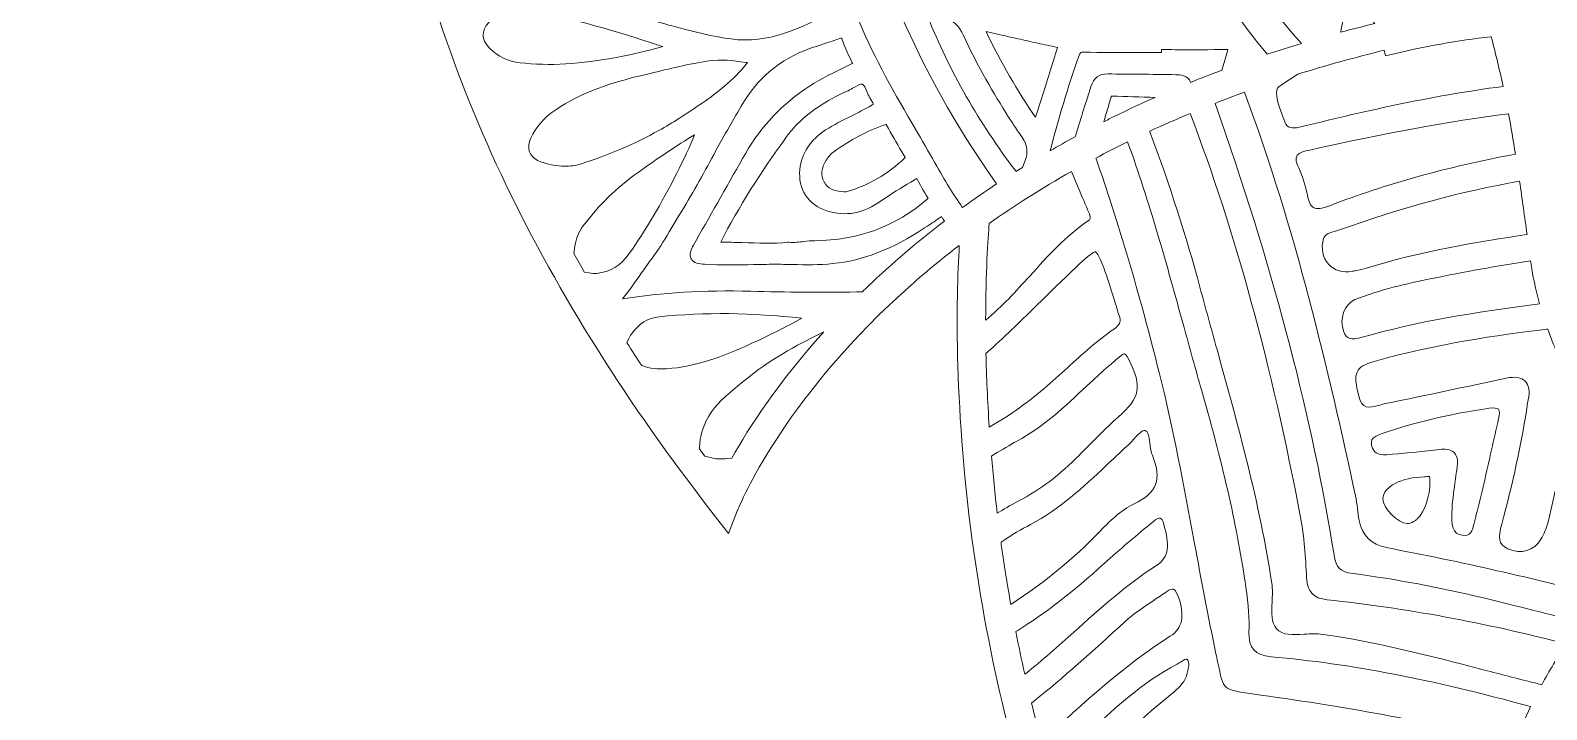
# Model space of a CAD drawing. Extents: x 126 to 2875, y -2951 to -49.
# Drawn here: x 126 to 976, y -2193 to -1812 of the extents above; entities that cross this region are included whole.
import ezdxf

# ---------------------------------------------------------------- set-up
doc = ezdxf.new("R2010")
doc.units = 0
doc.header["$MEASUREMENT"] = 0
doc.layers.add('Layer 1', color=7, linetype='Continuous')

# ---------------------------------------------------------------- blocks, each defined once
blk = doc.blocks.new('block 2')
at = {"layer": 'Layer 1', "lineweight": 0}
for points, knots in [([(2818.52, -1015.73), (2765.29, -1065.49), (2703.63, -1093.3), (2640.24, -1096.15), (2556.69, -1099.87), (2474.7, -1071.45), (2412.6, -1046.28), (2390.46, -1037.31), (2368.11, -1027.6), (2346.48, -1018.23), (2338.27, -1014.67), (2330.02, -1011.09), (2321.71, -1007.53), (2370.51, -1008.44), (2426.27, -1007.2), (2513.09, -924.65), (2568.78, -871.7), (2642.17, -798.11), (2625.81, -711.87), (2622.52, -694.49), (2611.09, -653.09), (2560.09, -612.54), (2565.36, -622.37), (2601.86, -692.87), (2569.54, -747.69), (2554.2, -773.71), (2526.78, -791.73), (2470.03, -803.98), (2455.63, -807.08), (2439.86, -809.44), (2422.81, -811.04), (2491.94, -734.79), (2533.75, -634.63), (2547.11, -513), (2561.91, -378.42), (2538.09, -252.24), (2515.5, -170.1), (2510.84, -153.21), (2505.7, -136.24), (2500.21, -119.65), (2496.11, -107.32), (2491.02, -97.85), (2485.03, -91.28), (2485.03, -91.28), (2489.08, -88.91), (2489.08, -88.91), (2488.22, -87.43), (2467.53, -52.75), (2420.58, -50.35), (2390.21, -48.79), (2356.11, -61.25), (2319.21, -87.4), (2293.72, -105.48), (2266.78, -130.21), (2238.64, -161.33), (2186.92, -191.97), (2146.46, -219.39), (2111.33, -247.55), (2059.02, -289.5), (2001.37, -329.63), (1934.36, -338.98), (1877.45, -346.93), (1826.29, -329.19), (1772.12, -310.4), (1744.15, -300.69), (1715.23, -290.66), (1685.52, -284.53), (1598.6, -266.59), (1534.9, -282.01), (1500.31, -329.06), (1465.72, -282.01), (1402.02, -266.61), (1315.1, -284.53), (1285.39, -290.66), (1256.47, -300.69), (1228.5, -310.4), (1174.33, -329.19), (1123.17, -346.93), (1066.26, -338.98), (999.25, -329.63), (941.6, -289.5), (889.29, -247.55), (854.16, -219.39), (813.72, -191.97), (761.98, -161.33), (733.84, -130.21), (706.9, -105.48), (681.41, -87.4), (644.51, -61.25), (610.42, -48.78), (580.04, -50.35), (533.09, -52.75), (512.4, -87.43), (511.54, -88.91), (511.54, -88.91), (515.6, -91.28), (515.6, -91.28), (509.6, -97.85), (504.51, -107.32), (500.43, -119.65), (494.91, -136.25), (489.76, -153.22), (485.12, -170.1), (462.53, -252.24), (438.71, -378.42), (453.51, -513), (466.87, -634.63), (508.68, -734.79), (577.81, -811.04), (560.76, -809.44), (544.99, -807.08), (530.59, -803.98), (473.84, -791.73), (446.42, -773.71), (431.08, -747.69), (398.76, -692.87), (435.26, -622.37), (440.53, -612.54), (389.53, -653.09), (378.1, -694.49), (374.81, -711.87), (358.45, -798.11), (431.84, -871.7), (487.53, -924.65), (574.36, -1007.2), (630.11, -1008.44), (678.91, -1007.53), (670.6, -1011.09), (662.35, -1014.67), (654.14, -1018.23), (632.51, -1027.6), (610.16, -1037.31), (588.02, -1046.28), (525.92, -1071.45), (443.9, -1099.88), (360.39, -1096.15), (296.99, -1093.3), (235.33, -1065.49), (182.1, -1015.73), (182.1, -1015.73), (125.87, -963.15), (125.87, -963.15), (125.87, -963.15), (170.22, -1026.07), (170.22, -1026.07), (219.77, -1096.34), (304.4, -1156.08), (385.84, -1178.26), (421.01, -1187.83), (457.96, -1193.28), (496.54, -1194.59), (485.65, -1205.66), (470.29, -1222.36), (453.05, -1244.47), (422.71, -1283.4), (380.73, -1347.02), (353.04, -1429.06), (321.9, -1521.35), (314.84, -1617.62), (332.07, -1715.18), (353.53, -1836.78), (412.97, -1960.62), (508.76, -2083.27), (508.76, -2083.27), (517.35, -2094.25), (517.35, -2094.25), (517.35, -2094.25), (522.39, -2081.24), (522.39, -2081.24), (522.59, -2080.7), (544.03, -2026.57), (607.28, -1966.45), (618.55, -1955.74), (631.63, -1944.41), (646.68, -1932.9), (644.92, -1962.85), (643.59, -2025.77), (654.99, -2105.75), (664.24, -2170.7), (680.05, -2233.27), (701.96, -2291.74), (729.36, -2364.83), (766.43, -2431.68), (812.16, -2490.44), (814.05, -2493.21), (839.63, -2531.25), (859.49, -2587.32), (878.32, -2640.42), (895.73, -2721.14), (871.87, -2804.06), (871.87, -2804.06), (865.62, -2825.84), (865.62, -2825.84), (865.62, -2825.84), (884.08, -2812.68), (884.08, -2812.68), (885.65, -2811.57), (922.92, -2784.71), (954.16, -2735.73), (978.8, -2697.08), (1003.28, -2637.97), (992.89, -2564.05), (993.48, -2564.79), (994.03, -2565.49), (994.54, -2566.17), (1016.21, -2595.31), (1039.76, -2622.73), (1064.5, -2647.63), (1109.21, -2692.65), (1155.37, -2726.78), (1201.72, -2749.11), (1255.68, -2775.1), (1310.13, -2785.14), (1363.64, -2778.93), (1378.87, -2809.5), (1404.34, -2833.21), (1429, -2856.2), (1455.2, -2880.59), (1479.94, -2903.62), (1493.04, -2933.91), (1493.04, -2933.91), (1500.31, -2950.67), (1500.31, -2950.67), (1500.31, -2950.67), (1507.58, -2933.91), (1507.58, -2933.91), (1520.68, -2903.62), (1545.42, -2880.59), (1571.62, -2856.2), (1596.29, -2833.21), (1621.76, -2809.5), (1636.98, -2778.93), (1690.49, -2785.14), (1744.94, -2775.1), (1798.9, -2749.11), (1845.25, -2726.78), (1891.43, -2692.65), (1936.12, -2647.63), (1960.86, -2622.73), (1984.41, -2595.33), (2006.08, -2566.18), (2006.59, -2565.5), (2007.14, -2564.79), (2007.73, -2564.05), (1997.35, -2637.97), (2021.82, -2697.08), (2046.46, -2735.73), (2077.7, -2784.71), (2114.98, -2811.57), (2116.54, -2812.68), (2116.54, -2812.68), (2135, -2825.84), (2135, -2825.84), (2135, -2825.84), (2128.75, -2804.06), (2128.75, -2804.06), (2104.89, -2721.14), (2122.3, -2640.42), (2141.13, -2587.32), (2161.01, -2531.22), (2186.59, -2493.18), (2188.46, -2490.44), (2234.19, -2431.68), (2271.26, -2364.83), (2298.65, -2291.74), (2320.57, -2233.27), (2336.38, -2170.7), (2345.63, -2105.75), (2357.03, -2025.77), (2355.7, -1962.85), (2353.94, -1932.9), (2368.99, -1944.41), (2382.07, -1955.74), (2393.34, -1966.45), (2456.59, -2026.57), (2478.03, -2080.7), (2478.23, -2081.24), (2478.23, -2081.24), (2483.25, -2094.29), (2483.25, -2094.29), (2483.25, -2094.29), (2491.86, -2083.27), (2491.86, -2083.27), (2587.65, -1960.62), (2647.09, -1836.78), (2668.55, -1715.18), (2685.78, -1617.62), (2678.72, -1521.35), (2647.58, -1429.06), (2619.89, -1347.02), (2577.91, -1283.4), (2547.57, -1244.47), (2530.33, -1222.36), (2514.97, -1205.66), (2504.08, -1194.59), (2542.66, -1193.28), (2579.61, -1187.83), (2614.78, -1178.26), (2696.22, -1156.08), (2780.85, -1096.34), (2830.4, -1026.07), (2830.4, -1026.07), (2874.75, -963.15), (2874.75, -963.15), (2874.75, -963.15), (2818.52, -1015.73), (2818.52, -1015.73)], [0, 0, 0, 0, 1, 1, 1, 2, 2, 2, 3, 3, 3, 4, 4, 4, 5, 5, 5, 6, 6, 6, 7, 7, 7, 8, 8, 8, 9, 9, 9, 10, 10, 10, 11, 11, 11, 12, 12, 12, 13, 13, 13, 14, 14, 14, 15, 15, 15, 16, 16, 16, 17, 17, 17, 18, 18, 18, 19, 19, 19, 20, 20, 20, 21, 21, 21, 22, 22, 22, 23, 23, 23, 24, 24, 24, 25, 25, 25, 26, 26, 26, 27, 27, 27, 28, 28, 28, 29, 29, 29, 30, 30, 30, 31, 31, 31, 32, 32, 32, 33, 33, 33, 34, 34, 34, 35, 35, 35, 36, 36, 36, 37, 37, 37, 38, 38, 38, 39, 39, 39, 40, 40, 40, 41, 41, 41, 42, 42, 42, 43, 43, 43, 44, 44, 44, 45, 45, 45, 46, 46, 46, 47, 47, 47, 48, 48, 48, 49, 49, 49, 50, 50, 50, 51, 51, 51, 52, 52, 52, 53, 53, 53, 54, 54, 54, 55, 55, 55, 56, 56, 56, 57, 57, 57, 58, 58, 58, 59, 59, 59, 60, 60, 60, 61, 61, 61, 62, 62, 62, 63, 63, 63, 64, 64, 64, 65, 65, 65, 66, 66, 66, 67, 67, 67, 68, 68, 68, 69, 69, 69, 70, 70, 70, 71, 71, 71, 72, 72, 72, 73, 73, 73, 74, 74, 74, 75, 75, 75, 76, 76, 76, 77, 77, 77, 78, 78, 78, 79, 79, 79, 80, 80, 80, 81, 81, 81, 82, 82, 82, 83, 83, 83, 84, 84, 84, 85, 85, 85, 86, 86, 86, 87, 87, 87, 88, 88, 88, 89, 89, 89, 90, 90, 90, 91, 91, 91, 92, 92, 92, 93, 93, 93, 94, 94, 94, 95, 95, 95, 96, 96, 96, 97, 97, 97, 98, 98, 98, 99, 99, 99, 100, 100, 100, 101, 101, 101, 102, 102, 102, 102]), ([(648.52, -1911.71), (648.52, -1911.71), (648.18, -1911.22), (648.18, -1911.22), (643.4, -1904.38), (638.58, -1896.56), (632.97, -1886.63), (629.41, -1880.32), (625.71, -1873.95), (622.13, -1867.79), (610.87, -1848.47), (599.24, -1828.47), (590.49, -1807.47), (582.52, -1788.39), (575.72, -1767.69), (568.4, -1740.32), (562.1, -1716.73), (555.58, -1692.36), (552.46, -1667.12), (550.9, -1654.43), (549.31, -1639.44), (549.39, -1624.41), (549.44, -1616.58), (549.38, -1608.62), (549.31, -1600.92), (549.19, -1584.75), (549.04, -1568.03), (549.96, -1551.65), (551.48, -1524.24), (556.37, -1495.97), (565.33, -1462.68), (573.98, -1430.55), (582.17, -1401.69), (594.97, -1374.1), (600.77, -1361.53), (607.77, -1349.28), (614.55, -1337.44), (618.01, -1331.36), (621.59, -1325.08), (624.99, -1318.81), (645.7, -1280.61), (672.77, -1245.44), (707.75, -1211.31), (707.75, -1211.31), (711.41, -1207.73), (711.41, -1207.73), (724.94, -1194.5), (738.87, -1180.88), (753.74, -1168.77), (745.01, -1184.49), (737.59, -1201.34), (731.61, -1218.99), (731.61, -1218.99), (727.25, -1223.28), (727.25, -1223.28), (678.37, -1271.35), (639.94, -1327.55), (613.03, -1390.29), (585.2, -1455.16), (571.05, -1524.07), (570.97, -1595.1), (570.83, -1704.59), (604.23, -1809.49), (667.58, -1898.47), (661.1, -1902.76), (654.75, -1907.18), (648.52, -1911.71)], [0, 0, 0, 0, 1, 1, 1, 2, 2, 2, 3, 3, 3, 4, 4, 4, 5, 5, 5, 6, 6, 6, 7, 7, 7, 8, 8, 8, 9, 9, 9, 10, 10, 10, 11, 11, 11, 12, 12, 12, 13, 13, 13, 14, 14, 14, 15, 15, 15, 16, 16, 16, 17, 17, 17, 18, 18, 18, 19, 19, 19, 20, 20, 20, 21, 21, 21, 22, 22, 22, 22]), ([(736.31, -1584.95), (737.61, -1551.95), (742.97, -1519.81), (752.22, -1489.37), (755.78, -1496.95), (759.59, -1504.57), (763.65, -1512.25), (763.65, -1512.25), (763.08, -1512.77), (763.08, -1512.77), (763.2, -1512.91), (763.58, -1513.31), (764.17, -1513.91), (764.17, -1513.91), (763.47, -1516.9), (763.47, -1516.9), (755.95, -1548.91), (753.07, -1582.26), (754.89, -1616.06), (759.1, -1694.03), (787.22, -1762.56), (838.46, -1819.78), (832.03, -1821.72), (825.67, -1823.73), (819.35, -1825.81), (819.35, -1825.81), (818.54, -1824.85), (818.54, -1824.85), (762.08, -1757.07), (732.87, -1671.87), (736.31, -1584.95)], [0, 0, 0, 0, 1, 1, 1, 2, 2, 2, 3, 3, 3, 4, 4, 4, 5, 5, 5, 6, 6, 6, 7, 7, 7, 8, 8, 8, 9, 9, 9, 10, 10, 10, 10]), ([(525.95, -1677.41), (525.95, -1677.41), (528.96, -1677.02), (528.96, -1677.02), (531.5, -1676.67), (534.1, -1676.59), (536.85, -1676.48), (536.85, -1676.48), (537.09, -1676.48), (537.09, -1676.48), (538.14, -1676.43), (539.24, -1676.4), (540.05, -1676.41), (540.32, -1676.41), (540.54, -1676.43), (540.73, -1676.45), (540.94, -1677.11), (541.18, -1678.47), (541.4, -1679.82), (541.6, -1681.04), (541.79, -1682.27), (541.98, -1683.51), (542.36, -1686.02), (542.77, -1688.65), (543.33, -1691.23), (543.34, -1691.31), (543.36, -1691.39), (543.38, -1691.45), (543.27, -1691.48), (543.12, -1691.53), (542.95, -1691.56), (540.15, -1692.24), (537.35, -1693.02), (534.64, -1693.76), (530.68, -1694.86), (526.6, -1696), (522.58, -1696.77), (507.3, -1699.75), (493.09, -1706.89), (480.33, -1718.03), (463.6, -1732.64), (448.15, -1748.52), (431.11, -1766.26), (428.74, -1768.75), (426.63, -1771.47), (427.44, -1774.43), (428.25, -1777.33), (431.3, -1778.55), (434.2, -1779.35), (438.98, -1780.67), (443.76, -1782.05), (448.54, -1783.41), (468.38, -1789.07), (488.89, -1794.93), (509.85, -1797.83), (512.95, -1798.26), (516.05, -1798.51), (519.17, -1798.59), (528.53, -1798.79), (537.93, -1797.37), (547.24, -1794.36), (551.89, -1792.86), (556.74, -1791.56), (561.42, -1790.31), (564, -1789.61), (566.57, -1788.93), (569.15, -1788.2), (569.18, -1788.19), (569.23, -1788.17), (569.26, -1788.17), (570.32, -1791.29), (571.51, -1794.41), (572.66, -1797.42), (573.31, -1799.09), (573.94, -1800.79), (574.58, -1802.48), (557.43, -1811.27), (539.66, -1820.13), (518.71, -1817.25), (506.24, -1815.53), (494.04, -1812.26), (481.59, -1808.77), (481.59, -1808.77), (474.06, -1806.66), (474.06, -1806.66), (451.09, -1800.2), (427.33, -1793.52), (403.55, -1788.41), (398.06, -1787.24), (392.44, -1786.46), (387.01, -1785.72), (386.55, -1785.66), (386.11, -1785.59), (385.65, -1785.54), (406.42, -1769.45), (424.81, -1750.51), (442.65, -1732.17), (447.72, -1726.94), (452.97, -1721.55), (458.2, -1716.31), (458.2, -1716.31), (459, -1715.47), (459, -1715.47), (468.9, -1705.53), (479.12, -1695.24), (491.06, -1687.45), (501.55, -1680.61), (513.4, -1679.06), (525.95, -1677.41)], [0, 0, 0, 0, 1, 1, 1, 2, 2, 2, 3, 3, 3, 4, 4, 4, 5, 5, 5, 6, 6, 6, 7, 7, 7, 8, 8, 8, 9, 9, 9, 10, 10, 10, 11, 11, 11, 12, 12, 12, 13, 13, 13, 14, 14, 14, 15, 15, 15, 16, 16, 16, 17, 17, 17, 18, 18, 18, 19, 19, 19, 20, 20, 20, 21, 21, 21, 22, 22, 22, 23, 23, 23, 24, 24, 24, 25, 25, 25, 26, 26, 26, 27, 27, 27, 28, 28, 28, 29, 29, 29, 30, 30, 30, 31, 31, 31, 32, 32, 32, 33, 33, 33, 34, 34, 34, 35, 35, 35, 36, 36, 36, 36]), ([(879.66, -1808.58), (873.23, -1810.14), (866.87, -1811.77), (860.56, -1813.48), (861.93, -1804.13), (865.59, -1794.9), (872.43, -1783.71), (879.38, -1772.29), (888.67, -1762.5), (900.79, -1753.76), (904.36, -1751.18), (908.22, -1748.42), (912.14, -1745.76), (912.76, -1745.34), (913.3, -1744.83), (913.76, -1744.39), (913.84, -1744.32), (913.92, -1744.23), (914.01, -1744.15), (914.72, -1744.74), (915.47, -1745.42), (916.26, -1746.22), (916.26, -1746.22), (918.27, -1748.28), (918.27, -1748.28), (918.25, -1748.31), (918.22, -1748.33), (918.21, -1748.34), (914, -1752.48), (909.15, -1755.72), (904.02, -1759.16), (902.19, -1760.39), (900.35, -1761.63), (898.55, -1762.89), (891.95, -1767.56), (883.62, -1774.15), (877.78, -1783.79), (872.38, -1792.68), (873.14, -1801.8), (879.66, -1808.58)], [0, 0, 0, 0, 1, 1, 1, 2, 2, 2, 3, 3, 3, 4, 4, 4, 5, 5, 5, 6, 6, 6, 7, 7, 7, 8, 8, 8, 9, 9, 9, 10, 10, 10, 11, 11, 11, 12, 12, 12, 13, 13, 13, 13]), ([(383.23, -1822.32), (378.61, -1817.84), (378.48, -1812.63), (382.9, -1808.02), (384.67, -1806.15), (386.54, -1804.65), (388.5, -1803.5), (391.78, -1801.56), (395.31, -1800.61), (399.17, -1800.61), (400.69, -1800.61), (402.26, -1800.76), (403.87, -1801.06), (426.22, -1805.13), (449.13, -1811.12), (473.88, -1819.37), (476.05, -1820.08), (478.22, -1820.81), (480.39, -1821.54), (471.49, -1824.14), (462.82, -1825.94), (455.19, -1827.41), (434.12, -1831.43), (416.76, -1832.45), (400.51, -1830.58), (393.83, -1829.82), (388.18, -1827.11), (383.23, -1822.32)], [0, 0, 0, 0, 1, 1, 1, 2, 2, 2, 3, 3, 3, 4, 4, 4, 5, 5, 5, 6, 6, 6, 7, 7, 7, 8, 8, 8, 9, 9, 9, 9]), ([(639.1, -1806.52), (639.1, -1806.52), (640.67, -1806.83), (640.67, -1806.83), (644.12, -1807.56), (646.52, -1810.03), (648.98, -1815.34), (656.8, -1832.37), (666.45, -1848.4), (673.97, -1860.48), (675.35, -1862.67), (676.8, -1864.82), (678.21, -1866.91), (679.75, -1869.19), (681.35, -1871.53), (682.79, -1873.89), (684.96, -1877.44), (685.21, -1881.08), (683.58, -1885.3), (683.58, -1885.3), (682.09, -1889.18), (682.09, -1889.18), (680.89, -1889.92), (679.69, -1890.67), (678.5, -1891.43), (678.5, -1891.43), (678.32, -1891.19), (678.32, -1891.19), (657.73, -1864.26), (641.46, -1835.76), (628.68, -1804.22), (632.34, -1805.09), (635.76, -1805.81), (639.1, -1806.52)], [0, 0, 0, 0, 1, 1, 1, 2, 2, 2, 3, 3, 3, 4, 4, 4, 5, 5, 5, 6, 6, 6, 7, 7, 7, 8, 8, 8, 9, 9, 9, 10, 10, 10, 11, 11, 11, 11]), ([(595.65, -1955.67), (594.54, -1956.73), (593.46, -1957.77), (592.37, -1958.83), (592.37, -1958.83), (588.97, -1958.93), (588.97, -1958.93), (569.57, -1959.46), (549.9, -1959.07), (529.76, -1958.58), (503.45, -1957.93), (479.9, -1959.35), (457.82, -1962.92), (461.57, -1958.18), (465.04, -1953.28), (468.41, -1948.48), (470.66, -1945.28), (472.98, -1941.97), (475.34, -1938.81), (479.03, -1933.84), (482.16, -1928.53), (485.19, -1923.39), (486.61, -1920.95), (488.1, -1918.43), (489.62, -1916), (496.57, -1904.84), (502.98, -1893.15), (509.17, -1881.87), (514.06, -1872.94), (519.13, -1863.71), (524.41, -1854.83), (533.83, -1839), (546.37, -1828.49), (562.75, -1822.68), (565.57, -1821.67), (568.5, -1820.72), (571.32, -1819.78), (574.09, -1818.88), (576.86, -1817.98), (579.59, -1817.01), (580.13, -1816.82), (580.47, -1816.74), (580.66, -1816.73), (580.73, -1816.86), (580.86, -1817.09), (580.99, -1817.47), (582.49, -1821.75), (584.41, -1826.19), (586.69, -1830.69), (586.73, -1830.77), (586.77, -1830.85), (586.8, -1830.93), (586.65, -1831.01), (586.48, -1831.09), (586.27, -1831.2), (586.27, -1831.2), (583.57, -1832.51), (583.57, -1832.51), (576.62, -1835.87), (569.43, -1839.33), (562.74, -1843.69), (547.6, -1853.5), (535.56, -1866.13), (526.93, -1881.22), (517.62, -1897.46), (508.25, -1914.05), (499.2, -1930.07), (499.2, -1930.07), (497.66, -1932.81), (497.66, -1932.81), (496.25, -1935.29), (494.99, -1937.94), (496.3, -1940.37), (497.72, -1943.03), (501.22, -1943.27), (503.77, -1943.46), (513.02, -1944.09), (522.32, -1943.89), (531.35, -1943.68), (535.21, -1943.59), (539.07, -1943.51), (542.95, -1943.48), (546.35, -1943.48), (549.82, -1943.54), (553.18, -1943.62), (560.55, -1943.78), (568.18, -1943.94), (575.76, -1943.14), (592.78, -1941.37), (609.12, -1935.02), (627.19, -1923.14), (627.19, -1923.14), (628.54, -1922.27), (628.54, -1922.27), (631.17, -1920.54), (633.87, -1918.78), (636.45, -1916.87), (636.52, -1916.82), (636.55, -1916.79), (636.6, -1916.77), (636.66, -1916.84), (636.71, -1916.91), (636.79, -1917.03), (637.07, -1917.44), (637.36, -1917.86), (637.66, -1918.28), (637.66, -1918.28), (638.35, -1919.29), (638.35, -1919.29), (623.28, -1930.78), (609.02, -1942.91), (595.65, -1955.67)], [0, 0, 0, 0, 1, 1, 1, 2, 2, 2, 3, 3, 3, 4, 4, 4, 5, 5, 5, 6, 6, 6, 7, 7, 7, 8, 8, 8, 9, 9, 9, 10, 10, 10, 11, 11, 11, 12, 12, 12, 13, 13, 13, 14, 14, 14, 15, 15, 15, 16, 16, 16, 17, 17, 17, 18, 18, 18, 19, 19, 19, 20, 20, 20, 21, 21, 21, 22, 22, 22, 23, 23, 23, 24, 24, 24, 25, 25, 25, 26, 26, 26, 27, 27, 27, 28, 28, 28, 29, 29, 29, 30, 30, 30, 31, 31, 31, 32, 32, 32, 33, 33, 33, 34, 34, 34, 35, 35, 35, 36, 36, 36, 37, 37, 37, 37]), ([(661.67, -1813.14), (661.67, -1813.14), (671.36, -1815.3), (671.36, -1815.3), (674.1, -1815.91), (676.84, -1816.52), (679.57, -1817.14), (683.17, -1817.95), (686.82, -1818.77), (690.5, -1819.58), (694.17, -1820.39), (697.86, -1821.19), (701.53, -1821.94), (701.64, -1821.97), (701.74, -1821.98), (701.83, -1822), (701.83, -1822.02), (701.82, -1822.03), (701.82, -1822.05), (698.74, -1831.59), (695.69, -1841.31), (692.73, -1850.7), (692.73, -1850.7), (689.45, -1861.13), (689.45, -1861.13), (679.34, -1846.47), (670, -1830.34), (661.67, -1813.14)], [0, 0, 0, 0, 1, 1, 1, 2, 2, 2, 3, 3, 3, 4, 4, 4, 5, 5, 5, 6, 6, 6, 7, 7, 7, 8, 8, 8, 9, 9, 9, 9]), ([(884.9, -1823.58), (884.9, -1823.58), (885.65, -1826.65), (885.65, -1826.65), (907.82, -1821.38), (926.5, -1818.03), (944.4, -1816.08), (944.4, -1816.08), (944.9, -1816.03), (944.9, -1816.03), (947.36, -1825.25), (949.55, -1834.51), (951.53, -1843.83), (910.18, -1849.24), (870.61, -1858.46), (837.35, -1866.75), (836.83, -1866.88), (836.21, -1866.94), (835.66, -1867), (835.35, -1867.02), (835.07, -1867.05), (834.97, -1867.07), (830.7, -1867.46), (829.69, -1865.64), (827.88, -1860.34), (827.88, -1860.34), (827.46, -1859.14), (827.46, -1859.14), (823.21, -1847.11), (823.94, -1845.16), (826.74, -1843.32), (826.74, -1843.32), (836.43, -1837.01), (836.43, -1837.01), (851.85, -1832.18), (868, -1827.68), (884.9, -1823.58)], [0, 0, 0, 0, 1, 1, 1, 2, 2, 2, 3, 3, 3, 4, 4, 4, 5, 5, 5, 6, 6, 6, 7, 7, 7, 8, 8, 8, 9, 9, 9, 10, 10, 10, 11, 11, 11, 12, 12, 12, 12]), ([(713.85, -1826.56), (714.51, -1824.71), (714.78, -1824.66), (716.24, -1824.68), (726.21, -1824.79), (736.36, -1824.77), (746.15, -1824.75), (749.75, -1824.75), (753.36, -1824.74), (756.97, -1824.74), (756.97, -1824.74), (760.13, -1824.74), (760.13, -1824.74), (760.13, -1824.74), (760.13, -1823.23), (760.13, -1823.23), (762.66, -1823.23), (765.2, -1823.23), (767.71, -1823.25), (777.26, -1823.27), (787.14, -1823.28), (796.84, -1823.17), (796.84, -1823.17), (797.19, -1823.17), (797.19, -1823.17), (797.17, -1823.22), (797.17, -1823.25), (797.16, -1823.28), (796.65, -1825.02), (796.14, -1826.76), (795.65, -1828.51), (795.65, -1828.51), (793.83, -1834.79), (793.83, -1834.79), (787.93, -1836.99), (782.09, -1839.25), (776.31, -1841.6), (775.15, -1837.4), (770.29, -1837.31), (768.16, -1837.26), (761.38, -1837.13), (754.51, -1837.07), (747.85, -1837.02), (741.9, -1836.97), (735.94, -1836.93), (730.01, -1836.82), (725.05, -1836.72), (721.92, -1839.13), (720.49, -1843.92), (719.75, -1846.44), (718.91, -1848.99), (718.09, -1851.46), (717.2, -1854.13), (716.28, -1856.9), (715.48, -1859.69), (714.8, -1862.06), (714, -1864.49), (713.24, -1866.83), (713.24, -1866.83), (711.55, -1872.05), (711.55, -1872.05), (706.83, -1874.6), (702.2, -1877.23), (697.59, -1879.9), (702.23, -1862.63), (707.42, -1844.37), (713.85, -1826.56)], [0, 0, 0, 0, 1, 1, 1, 2, 2, 2, 3, 3, 3, 4, 4, 4, 5, 5, 5, 6, 6, 6, 7, 7, 7, 8, 8, 8, 9, 9, 9, 10, 10, 10, 11, 11, 11, 12, 12, 12, 13, 13, 13, 14, 14, 14, 15, 15, 15, 16, 16, 16, 17, 17, 17, 18, 18, 18, 19, 19, 19, 20, 20, 20, 21, 21, 21, 22, 22, 22, 22]), ([(412.13, -1886.08), (409.43, -1885.14), (407.43, -1883.64), (406.31, -1881.69), (406.15, -1881.42), (406.01, -1881.12), (405.88, -1880.84), (405.75, -1880.54), (405.66, -1880.24), (405.56, -1879.94), (405.41, -1879.33), (405.29, -1878.69), (405.28, -1878.04), (405.22, -1876.39), (405.63, -1874.62), (406.48, -1872.78), (409.38, -1866.61), (413.91, -1861.38), (419.91, -1857.24), (435.31, -1846.62), (452.88, -1841.47), (468.03, -1837.83), (468.03, -1837.83), (473.33, -1836.55), (473.33, -1836.55), (484.08, -1833.95), (495.19, -1831.26), (506.26, -1829.53), (513.05, -1828.47), (519.77, -1829.38), (526.91, -1830.34), (527.23, -1830.37), (527.56, -1830.42), (527.9, -1830.47), (524, -1835.42), (519.6, -1839.81), (514.88, -1843.8), (507.02, -1850.46), (498.33, -1856.08), (489.81, -1861.59), (486.03, -1864.03), (482.15, -1866.34), (478.19, -1868.54), (464.81, -1875.99), (450.35, -1882.2), (434.26, -1887.33), (431.52, -1888.2), (428.6, -1888.56), (425.18, -1888.48), (421.19, -1888.52), (416.87, -1887.71), (412.13, -1886.08)], [0, 0, 0, 0, 1, 1, 1, 2, 2, 2, 3, 3, 3, 4, 4, 4, 5, 5, 5, 6, 6, 6, 7, 7, 7, 8, 8, 8, 9, 9, 9, 10, 10, 10, 11, 11, 11, 12, 12, 12, 13, 13, 13, 14, 14, 14, 15, 15, 15, 16, 16, 16, 17, 17, 17, 17]), ([(595.08, -1855.76), (592.13, -1857.41), (589.03, -1858.96), (586.02, -1860.47), (581.27, -1862.82), (576.37, -1865.26), (571.76, -1868.24), (563.16, -1873.79), (558.3, -1881.23), (557.31, -1890.37), (556.14, -1901.21), (561.9, -1910.09), (572.36, -1913.53), (582.78, -1916.95), (593.13, -1915.01), (603.15, -1907.8), (608.36, -1904.05), (614.01, -1900.67), (619.45, -1897.41), (619.45, -1897.41), (622.78, -1895.42), (622.78, -1895.42), (622.79, -1895.43), (622.79, -1895.43), (622.79, -1895.45), (624.42, -1898.49), (626.61, -1902.46), (629.09, -1906.29), (629.14, -1906.39), (629.19, -1906.45), (629.22, -1906.51), (629.11, -1906.63), (628.94, -1906.78), (628.71, -1906.99), (610.86, -1922.36), (590.15, -1929.97), (565.41, -1930.26), (563.45, -1930.29), (561.52, -1930.53), (559.63, -1930.75), (556.96, -1931.08), (554.2, -1931.41), (551.13, -1931.18), (551.13, -1931.18), (550.86, -1931.16), (550.86, -1931.16), (550.86, -1931.16), (550.59, -1931.18), (550.59, -1931.18), (542.43, -1931.94), (533.86, -1931.65), (524.79, -1931.35), (520.91, -1931.22), (516.93, -1931.1), (512.94, -1931.05), (523, -1911.47), (535.16, -1892.05), (550.07, -1871.77), (551.51, -1869.81), (553.06, -1867.94), (554.74, -1866.13), (562.01, -1858.31), (571.58, -1851.9), (584.34, -1846.24), (585.51, -1845.71), (586.61, -1845.06), (587.68, -1844.41), (589.42, -1843.39), (591.39, -1842.21), (592.35, -1842.56), (593.22, -1842.88), (594.17, -1845.08), (594.89, -1846.69), (595.39, -1847.85), (595.92, -1849.07), (596.56, -1850.18), (597.31, -1851.43), (598.18, -1852.92), (598.53, -1853.72), (597.85, -1854.23), (596.39, -1855.04), (595.08, -1855.76)], [0, 0, 0, 0, 1, 1, 1, 2, 2, 2, 3, 3, 3, 4, 4, 4, 5, 5, 5, 6, 6, 6, 7, 7, 7, 8, 8, 8, 9, 9, 9, 10, 10, 10, 11, 11, 11, 12, 12, 12, 13, 13, 13, 14, 14, 14, 15, 15, 15, 16, 16, 16, 17, 17, 17, 18, 18, 18, 19, 19, 19, 20, 20, 20, 21, 21, 21, 22, 22, 22, 23, 23, 23, 24, 24, 24, 25, 25, 25, 26, 26, 26, 27, 27, 27, 27]), ([(730.7, -1862.08), (729.71, -1862.59), (728.73, -1863.09), (727.73, -1863.6), (729.07, -1859.03), (730.42, -1854.43), (731.73, -1849.86), (731.83, -1849.54), (731.91, -1849.35), (731.96, -1849.26), (732.05, -1849.24), (732.19, -1849.23), (732.4, -1849.24), (740.19, -1849.53), (748.15, -1849.77), (756.54, -1849.97), (747.77, -1853.85), (739.14, -1857.87), (730.7, -1862.08)], [0, 0, 0, 0, 1, 1, 1, 2, 2, 2, 3, 3, 3, 4, 4, 4, 5, 5, 5, 6, 6, 6, 6]), ([(939.78, -2130.27), (916.12, -2124.55), (891.77, -2120.01), (867.41, -2116.76), (860.21, -2115.8), (857.93, -2113.55), (856.77, -2106.3), (844.73, -2030.68), (823.91, -1950.76), (793.15, -1861.97), (792.16, -1859.09), (791.13, -1856.22), (790.07, -1853.37), (790.07, -1853.37), (790.05, -1853.31), (790.05, -1853.31), (795.46, -1851.19), (800.97, -1849.1), (806.61, -1847.06), (806.61, -1847.06), (806.62, -1847.11), (806.62, -1847.11), (835.28, -1923.91), (853.75, -2004.09), (868.82, -2073.22), (869.31, -2075.48), (869.58, -2077.81), (869.86, -2080.26), (870.12, -2082.46), (870.39, -2084.74), (870.83, -2087), (872.46, -2095.39), (877.78, -2100.67), (886.18, -2102.26), (928.08, -2110.19), (969.15, -2119.5), (1008.29, -2129.9), (1003.92, -2134.62), (999.81, -2139.46), (995.93, -2144.4), (995.93, -2144.4), (994.63, -2144.05), (994.63, -2144.05), (978.25, -2139.73), (960.3, -2135.22), (939.78, -2130.27)], [0, 0, 0, 0, 1, 1, 1, 2, 2, 2, 3, 3, 3, 4, 4, 4, 5, 5, 5, 6, 6, 6, 7, 7, 7, 8, 8, 8, 9, 9, 9, 10, 10, 10, 11, 11, 11, 12, 12, 12, 13, 13, 13, 14, 14, 14, 15, 15, 15, 15]), ([(821.85, -2122.13), (815.12, -2077.59), (802.95, -2033.72), (791.17, -1991.3), (787.99, -1979.85), (784.72, -1968.01), (781.58, -1956.35), (774.05, -1928.23), (764.86, -1899.74), (753.52, -1869.19), (753.52, -1869.19), (753.42, -1868.95), (753.42, -1868.95), (760.75, -1865.55), (768.33, -1862.21), (776.14, -1858.95), (801.38, -1925.21), (821.63, -1999.23), (838.03, -2085.28), (840.12, -2096.22), (840.75, -2107.73), (841.39, -2118.85), (841.39, -2118.85), (841.4, -2119.17), (841.4, -2119.17), (841.84, -2127.07), (845.2, -2130.61), (852.97, -2131.44), (896.55, -2136.04), (941.7, -2144.39), (987.21, -2156.23), (982.06, -2163.65), (977.41, -2171.28), (973.18, -2179.07), (973.18, -2179.07), (969.97, -2178.26), (969.97, -2178.26), (968.77, -2177.95), (967.56, -2177.63), (966.34, -2177.33), (957.4, -2175.1), (948.33, -2172.74), (939.56, -2170.44), (910.66, -2162.92), (880.77, -2155.13), (850.47, -2150.83), (847.02, -2150.34), (843.41, -2150.56), (839.93, -2150.77), (833.49, -2151.18), (827.93, -2151.51), (824.53, -2147.69), (821.47, -2144.28), (821.74, -2138.75), (822.03, -2132.89), (822.2, -2129.33), (822.39, -2125.66), (821.85, -2122.13)], [0, 0, 0, 0, 1, 1, 1, 2, 2, 2, 3, 3, 3, 4, 4, 4, 5, 5, 5, 6, 6, 6, 7, 7, 7, 8, 8, 8, 9, 9, 9, 10, 10, 10, 11, 11, 11, 12, 12, 12, 13, 13, 13, 14, 14, 14, 15, 15, 15, 16, 16, 16, 17, 17, 17, 18, 18, 18, 19, 19, 19, 19]), ([(835.83, -1882.91), (836.51, -1881.55), (838.65, -1880.46), (842.21, -1879.67), (885.71, -1869.96), (921.36, -1863.46), (954.39, -1859.17), (954.39, -1859.17), (954.58, -1859.15), (954.58, -1859.15), (955.98, -1866.64), (957.27, -1874.17), (958.49, -1881.79), (958.49, -1881.79), (958.4, -1881.8), (958.4, -1881.8), (920.15, -1888.96), (886.12, -1898.39), (854.35, -1910.65), (849.95, -1912.34), (846.99, -1912.7), (845.26, -1911.74), (843.68, -1910.85), (842.53, -1908.43), (841.8, -1904.54), (840.88, -1899.61), (839.25, -1894.55), (836.94, -1889.45), (835.56, -1886.41), (835.18, -1884.21), (835.83, -1882.91)], [0, 0, 0, 0, 1, 1, 1, 2, 2, 2, 3, 3, 3, 4, 4, 4, 5, 5, 5, 6, 6, 6, 7, 7, 7, 8, 8, 8, 9, 9, 9, 10, 10, 10, 10]), ([(605.02, -1865.29), (605.32, -1865.2), (605.51, -1865.15), (605.65, -1865.12), (605.71, -1865.21), (605.82, -1865.37), (605.95, -1865.61), (608.64, -1870.53), (611.51, -1875.44), (614.29, -1880.19), (614.29, -1880.19), (616.37, -1883.72), (616.37, -1883.72), (606.38, -1893.09), (595.66, -1899.33), (583.62, -1902.76), (583.39, -1902.83), (582.98, -1902.84), (582.59, -1902.87), (582.36, -1902.89), (582.14, -1902.89), (581.92, -1902.92), (576.11, -1902.62), (572.8, -1900.91), (570.87, -1897.25), (568.91, -1893.53), (569.29, -1889.67), (572.08, -1885.08), (573.23, -1883.17), (574.66, -1881.6), (576.32, -1880.4), (585.47, -1873.81), (595.12, -1868.73), (605.02, -1865.29)], [0, 0, 0, 0, 1, 1, 1, 2, 2, 2, 3, 3, 3, 4, 4, 4, 5, 5, 5, 6, 6, 6, 7, 7, 7, 8, 8, 8, 9, 9, 9, 10, 10, 10, 11, 11, 11, 11]), ([(439.12, -1948.37), (439.12, -1948.37), (436.46, -1947.85), (436.46, -1947.85), (434.48, -1944.38), (432.54, -1940.91), (430.62, -1937.43), (430.62, -1937.43), (431.21, -1933.27), (431.21, -1933.27), (431.79, -1929.09), (433.36, -1925.27), (435.85, -1921.95), (444.28, -1910.66), (454.64, -1900.59), (466.6, -1892.01), (477.7, -1884.08), (488.13, -1877.12), (498.26, -1870.91), (495.57, -1877.51), (492.33, -1884.51), (488.35, -1892.38), (479.66, -1909.55), (470.92, -1924.29), (461.66, -1937.45), (456.8, -1944.35), (450.98, -1947.88), (443.36, -1948.56), (441.89, -1948.68), (440.47, -1948.62), (439.12, -1948.37)], [0, 0, 0, 0, 1, 1, 1, 2, 2, 2, 3, 3, 3, 4, 4, 4, 5, 5, 5, 6, 6, 6, 7, 7, 7, 8, 8, 8, 9, 9, 9, 10, 10, 10, 10]), ([(815.65, -2184.82), (815.65, -2184.82), (813.07, -2184.45), (813.07, -2184.45), (803.74, -2183.17), (798.6, -2182.46), (796.29, -2180.46), (794.07, -2178.56), (793.22, -2174.4), (791.51, -2166.12), (791.21, -2164.74), (790.9, -2163.26), (790.57, -2161.66), (786.22, -2141.16), (782.34, -2120.2), (778.57, -2099.91), (772.75, -2068.4), (766.72, -2035.83), (758.75, -2004.14), (747.5, -1959.29), (735.93, -1920.14), (723.36, -1884.45), (723.36, -1884.45), (723.2, -1883.97), (723.2, -1883.97), (728.98, -1880.9), (734.93, -1877.86), (741.04, -1874.87), (753.34, -1908.7), (763.08, -1944.03), (772.49, -1978.21), (775.77, -1990.09), (779.16, -2002.38), (782.61, -2014.43), (795.08, -2058.07), (802.71, -2091.96), (807.35, -2124.36), (808.78, -2134.35), (809.31, -2142.36), (809.06, -2149.56), (808.74, -2158.46), (812.48, -2162.61), (821.53, -2163.4), (866, -2167.31), (912.22, -2176.19), (966.96, -2191.32), (963.83, -2197.92), (960.98, -2204.62), (958.4, -2211.38), (958.4, -2211.38), (958.02, -2211.3), (958.02, -2211.3), (913, -2200.61), (865.1, -2191.7), (815.65, -2184.82)], [0, 0, 0, 0, 1, 1, 1, 2, 2, 2, 3, 3, 3, 4, 4, 4, 5, 5, 5, 6, 6, 6, 7, 7, 7, 8, 8, 8, 9, 9, 9, 10, 10, 10, 11, 11, 11, 12, 12, 12, 13, 13, 13, 14, 14, 14, 15, 15, 15, 16, 16, 16, 17, 17, 17, 18, 18, 18, 18]), ([(663.46, -1920.6), (677.34, -1910.82), (692.7, -1901.02), (709.57, -1891.46), (711.61, -1896.24), (713.62, -1901.02), (715.63, -1905.82), (716.96, -1908.97), (718.29, -1912.12), (719.62, -1915.27), (720.73, -1917.91), (719.94, -1918.45), (719.1, -1919.02), (706.33, -1927.73), (696.07, -1939.09), (686.13, -1950.08), (678.48, -1958.53), (670.58, -1967.28), (661.67, -1974.6), (661.67, -1974.6), (661.45, -1974.79), (661.45, -1974.79), (661.45, -1948.04), (662.75, -1929.06), (663.46, -1920.6)], [0, 0, 0, 0, 1, 1, 1, 2, 2, 2, 3, 3, 3, 4, 4, 4, 5, 5, 5, 6, 6, 6, 7, 7, 7, 8, 8, 8, 8]), ([(850.93, -1929.09), (851.6, -1926.9), (853.23, -1926.24), (856.79, -1925.21), (857.66, -1924.96), (858.51, -1924.7), (859.32, -1924.42), (894.67, -1911.75), (927.86, -1902.76), (960.8, -1896.94), (962.24, -1906.74), (963.61, -1916.71), (964.97, -1926.84), (964.97, -1926.84), (964.92, -1926.84), (964.92, -1926.84), (937.5, -1930.86), (905.29, -1936.26), (874.17, -1945.84), (872.62, -1946.31), (870.97, -1946.63), (869.23, -1946.97), (868.52, -1947.12), (867.79, -1947.26), (867.08, -1947.4), (861.9, -1948.51), (857.04, -1947.07), (853.75, -1943.46), (850.35, -1939.76), (849.3, -1934.37), (850.93, -1929.09)], [0, 0, 0, 0, 1, 1, 1, 2, 2, 2, 3, 3, 3, 4, 4, 4, 5, 5, 5, 6, 6, 6, 7, 7, 7, 8, 8, 8, 9, 9, 9, 10, 10, 10, 10]), ([(661.64, -1993.53), (661.64, -1993.53), (665.69, -1989.86), (665.69, -1989.86), (674.84, -1981.44), (683.86, -1972.6), (692.59, -1964.06), (699.52, -1957.26), (706.69, -1950.25), (713.86, -1943.51), (718.99, -1938.66), (722.08, -1936.34), (723.04, -1936.54), (724.5, -1936.89), (727.38, -1944.71), (728.33, -1947.29), (730.59, -1953.45), (732.54, -1959.91), (734.41, -1966.14), (735.23, -1968.87), (736.05, -1971.59), (736.91, -1974.3), (736.78, -1976.59), (735.85, -1978.05), (733.62, -1979.6), (724.17, -1986.07), (715.68, -1993.81), (707.48, -2001.3), (703.11, -2005.31), (698.59, -2009.44), (694, -2013.29), (683.45, -2022.15), (673.45, -2029.16), (663.48, -2034.7), (662.48, -2019.85), (661.91, -2006.07), (661.64, -1993.53)], [0, 0, 0, 0, 1, 1, 1, 2, 2, 2, 3, 3, 3, 4, 4, 4, 5, 5, 5, 6, 6, 6, 7, 7, 7, 8, 8, 8, 9, 9, 9, 10, 10, 10, 11, 11, 11, 12, 12, 12, 12]), ([(868.49, -1963.31), (882.45, -1957.68), (897.41, -1954.38), (911.54, -1951.49), (929.52, -1947.81), (948.17, -1944.46), (966.95, -1941.51), (968.12, -1949.67), (969.83, -1957.77), (972.03, -1965.72), (934.65, -1970.48), (903.42, -1975.48), (872.63, -1984.36), (866.17, -1986.23), (863.74, -1985.5), (862.19, -1981.26), (859.57, -1974.11), (862.53, -1965.72), (868.49, -1963.31)], [0, 0, 0, 0, 1, 1, 1, 2, 2, 2, 3, 3, 3, 4, 4, 4, 5, 5, 5, 6, 6, 6, 6]), ([(472.11, -2001.25), (472.11, -2001.25), (468.61, -2000.27), (468.61, -2000.27), (465.81, -1996.02), (463.06, -1991.76), (460.35, -1987.48), (460.35, -1987.48), (461.2, -1985.44), (461.2, -1985.44), (461.63, -1984.41), (462.15, -1983.46), (462.82, -1982.56), (467.09, -1976.72), (472.21, -1973.55), (478.47, -1972.9), (504.07, -1970.28), (530.29, -1970.55), (558.43, -1973.77), (553.86, -1976.2), (549.49, -1978.51), (545.09, -1980.72), (538.66, -1983.94), (532.3, -1986.94), (526.17, -1989.65), (511.89, -1995.97), (496.31, -2001.84), (479.04, -2002.14), (476.72, -2002.19), (474.36, -2001.87), (472.11, -2001.25)], [0, 0, 0, 0, 1, 1, 1, 2, 2, 2, 3, 3, 3, 4, 4, 4, 5, 5, 5, 6, 6, 6, 7, 7, 7, 8, 8, 8, 9, 9, 9, 10, 10, 10, 10]), ([(963.94, -2009.06), (961.72, -2006.83), (958.22, -2006.26), (953.22, -2007.33), (930.38, -2012.24), (907.36, -2017.05), (885.74, -2021.56), (884.65, -2021.8), (883.54, -2022.07), (882.45, -2022.36), (875.72, -2024.07), (872.65, -2024.86), (870.67, -2017.31), (867.24, -2004.12), (868.6, -2001.05), (879.25, -1997.98), (913.77, -1988.02), (949, -1983.11), (975.81, -1979.93), (975.81, -1979.93), (976.54, -1979.85), (976.54, -1979.85), (980.5, -1990.79), (985.39, -2001.35), (991.17, -2011.26), (991.17, -2011.26), (990.61, -2015.07), (990.61, -2015.07), (986.4, -2044.22), (981.94, -2067.55), (976.57, -2088.49), (975.83, -2091.4), (974.5, -2094.54), (972.72, -2097.55), (968.81, -2104.16), (961.91, -2106.16), (954.27, -2102.87), (948.52, -2100.38), (948.82, -2096.76), (950.85, -2089.06), (957.05, -2065.62), (961.55, -2044.85), (964.62, -2025.57), (964.75, -2024.79), (964.84, -2024.02), (964.95, -2023.24), (965.13, -2021.88), (965.28, -2020.6), (965.57, -2019.38), (966.65, -2014.63), (966.11, -2011.24), (963.94, -2009.06)], [0, 0, 0, 0, 1, 1, 1, 2, 2, 2, 3, 3, 3, 4, 4, 4, 5, 5, 5, 6, 6, 6, 7, 7, 7, 8, 8, 8, 9, 9, 9, 10, 10, 10, 11, 11, 11, 12, 12, 12, 13, 13, 13, 14, 14, 14, 15, 15, 15, 16, 16, 16, 17, 17, 17, 17]), ([(519.13, -2052.13), (519.13, -2052.13), (516.96, -2052.34), (516.96, -2052.34), (514.9, -2052.54), (512.97, -2052.59), (511.05, -2052.48), (509.99, -2052.42), (508.93, -2052.26), (507.92, -2051.99), (507.92, -2051.99), (504.09, -2050.99), (504.09, -2050.99), (503.07, -2049.63), (502.08, -2048.27), (501.08, -2046.91), (501.08, -2046.91), (501.27, -2043.01), (501.27, -2043.01), (501.32, -2042), (501.48, -2040.97), (501.73, -2039.96), (503.88, -2031.54), (507.65, -2024.95), (513.24, -2019.78), (527.07, -2006.97), (541.05, -1996.87), (555.96, -1988.89), (560.88, -1986.26), (565.82, -1983.76), (570.64, -1981.39), (545.1, -2009.72), (528.75, -2034.94), (519.13, -2052.13)], [0, 0, 0, 0, 1, 1, 1, 2, 2, 2, 3, 3, 3, 4, 4, 4, 5, 5, 5, 6, 6, 6, 7, 7, 7, 8, 8, 8, 9, 9, 9, 10, 10, 10, 11, 11, 11, 11]), ([(664.69, -2050.93), (664.69, -2050.93), (666.06, -2050.09), (666.06, -2050.09), (670.82, -2047.18), (675.06, -2044.72), (679.02, -2042.6), (693.76, -2034.7), (706.01, -2023.13), (717.85, -2011.96), (717.85, -2011.96), (720.04, -2009.9), (720.04, -2009.9), (723.39, -2006.73), (726.95, -2003.61), (730.4, -2000.61), (732.3, -1998.96), (734.2, -1997.3), (736.07, -1995.64), (738.37, -1993.59), (739.24, -1993.69), (739.33, -1993.7), (739.43, -1993.74), (740.33, -1993.97), (741.74, -1996.85), (749.32, -2012.32), (748.24, -2018.05), (735.74, -2029.12), (728.31, -2035.68), (721.3, -2042.87), (714.51, -2049.84), (714.51, -2049.84), (713.99, -2050.37), (713.99, -2050.37), (703.41, -2061.22), (692.18, -2069.69), (679.65, -2076.27), (675.13, -2078.66), (671.38, -2080.81), (667.97, -2082.97), (666.64, -2071.89), (665.57, -2061.2), (664.69, -2050.93)], [0, 0, 0, 0, 1, 1, 1, 2, 2, 2, 3, 3, 3, 4, 4, 4, 5, 5, 5, 6, 6, 6, 7, 7, 7, 8, 8, 8, 9, 9, 9, 10, 10, 10, 11, 11, 11, 12, 12, 12, 13, 13, 13, 14, 14, 14, 14]), ([(924.21, -2049.19), (921.97, -2046.84), (918.49, -2046.97), (916.07, -2047.26), (907.24, -2048.32), (898.21, -2049.12), (889.48, -2049.92), (889.48, -2049.92), (886.2, -2050.2), (886.2, -2050.2), (885.61, -2050.26), (885.08, -2050.26), (884.57, -2050.26), (879.49, -2050.18), (878.28, -2047.24), (877.83, -2044.58), (877.37, -2041.83), (878.08, -2040.35), (883.71, -2038.39), (902.19, -2031.98), (921.82, -2027.31), (943.72, -2024.16), (946.34, -2023.78), (948.28, -2023.99), (948.93, -2024.7), (949.6, -2025.41), (949.63, -2027.41), (949.01, -2030.02), (947.67, -2035.81), (946.37, -2041.64), (945.07, -2047.45), (942.35, -2059.59), (939.53, -2072.16), (936.33, -2084.38), (936.13, -2085.2), (935.92, -2086.09), (935.73, -2086.99), (934.23, -2093.86), (933.07, -2095.9), (928.84, -2095.31), (922.88, -2094.49), (922.48, -2090.64), (922.91, -2079.85), (922.91, -2079.85), (922.92, -2079.33), (922.92, -2079.33), (923.11, -2077.74), (923.32, -2075.99), (923.53, -2074.12), (924.11, -2069.02), (924.78, -2063.24), (925.74, -2057.47), (926.15, -2055.03), (926.44, -2051.53), (924.21, -2049.19)], [0, 0, 0, 0, 1, 1, 1, 2, 2, 2, 3, 3, 3, 4, 4, 4, 5, 5, 5, 6, 6, 6, 7, 7, 7, 8, 8, 8, 9, 9, 9, 10, 10, 10, 11, 11, 11, 12, 12, 12, 13, 13, 13, 14, 14, 14, 15, 15, 15, 16, 16, 16, 17, 17, 17, 18, 18, 18, 18]), ([(670.73, -2104.01), (670.49, -2102.41), (670.28, -2100.82), (670.06, -2099.22), (670.06, -2099.22), (671.36, -2098.35), (671.36, -2098.35), (676.2, -2095.09), (681.35, -2092.02), (686.65, -2089.27), (702.91, -2080.77), (716.11, -2068.34), (728.9, -2056.34), (732.73, -2052.73), (736.7, -2049), (740.68, -2045.45), (741.91, -2044.36), (743.11, -2043.01), (744.29, -2041.73), (746.44, -2039.36), (749.4, -2036.13), (750.93, -2036.62), (752.52, -2037.16), (752.98, -2039.75), (753.5, -2043.68), (753.83, -2046.15), (754.18, -2048.7), (755.11, -2050.98), (760.4, -2063.89), (757.39, -2071.65), (744.7, -2077.73), (737.13, -2081.35), (730.89, -2087.48), (724.66, -2093.97), (711.14, -2108.03), (695.07, -2121.18), (675.57, -2134.16), (673.72, -2123.71), (672.1, -2113.65), (670.73, -2104.01)], [0, 0, 0, 0, 1, 1, 1, 2, 2, 2, 3, 3, 3, 4, 4, 4, 5, 5, 5, 6, 6, 6, 7, 7, 7, 8, 8, 8, 9, 9, 9, 10, 10, 10, 11, 11, 11, 12, 12, 12, 13, 13, 13, 13]), ([(910.53, -2064.92), (910.55, -2073.56), (907.76, -2081.89), (903.44, -2086.12), (902.99, -2086.56), (902.54, -2086.94), (902.08, -2087.26), (902.08, -2087.26), (902.06, -2087.27), (902.06, -2087.27), (901.62, -2087.57), (901.19, -2087.83), (900.75, -2088.03), (900.7, -2088.05), (900.65, -2088.08), (900.6, -2088.1), (900.19, -2088.27), (899.78, -2088.41), (899.37, -2088.51), (899.31, -2088.52), (899.24, -2088.54), (899.18, -2088.56), (898.74, -2088.65), (898.29, -2088.7), (897.85, -2088.7), (892.44, -2088.57), (884.2, -2080.24), (884.2, -2074.94), (884.2, -2074.94), (884.2, -2074.85), (884.2, -2074.85), (884.33, -2068.1), (894.59, -2062.72), (907.55, -2062.61), (907.55, -2062.61), (908.08, -2062.56), (908.08, -2062.56), (908.77, -2062.44), (909.26, -2062.4), (909.6, -2062.4), (909.96, -2062.4), (910.12, -2062.45), (910.15, -2062.45), (910.18, -2062.48), (910.53, -2063.01), (910.53, -2064.92)], [0, 0, 0, 0, 1, 1, 1, 2, 2, 2, 3, 3, 3, 4, 4, 4, 5, 5, 5, 6, 6, 6, 7, 7, 7, 8, 8, 8, 9, 9, 9, 10, 10, 10, 11, 11, 11, 12, 12, 12, 13, 13, 13, 14, 14, 14, 15, 15, 15, 15]), ([(683.42, -2173.21), (681.6, -2165.06), (679.92, -2157.07), (678.39, -2149.25), (678.39, -2149.25), (679.42, -2148.61), (679.42, -2148.61), (694.74, -2139.15), (710.13, -2127.26), (727.81, -2111.22), (736.89, -2103.01), (746.5, -2094.97), (755.53, -2087.51), (757.49, -2085.9), (758.8, -2085.53), (759.36, -2085.71), (759.89, -2085.88), (760.77, -2086.96), (761.43, -2089.43), (764.42, -2100.47), (764.63, -2107.38), (757.19, -2112.22), (740.38, -2123.13), (725.4, -2136.55), (710.92, -2149.55), (702.2, -2157.35), (693.19, -2165.42), (683.91, -2172.82), (683.91, -2172.82), (683.42, -2173.21), (683.42, -2173.21)], [0, 0, 0, 0, 1, 1, 1, 2, 2, 2, 3, 3, 3, 4, 4, 4, 5, 5, 5, 6, 6, 6, 7, 7, 7, 8, 8, 8, 9, 9, 9, 10, 10, 10, 10]), ([(687.2, -2189.33), (687.2, -2189.33), (688.36, -2188.39), (688.36, -2188.39), (705.11, -2174.95), (721.02, -2160.75), (739.74, -2143.55), (744.51, -2139.16), (750.19, -2135.41), (755.68, -2131.79), (758.07, -2130.2), (760.56, -2128.56), (762.97, -2126.88), (764.58, -2125.74), (765.94, -2125.23), (766.69, -2125.47), (767.11, -2125.6), (768.21, -2126.26), (769.41, -2129.59), (773.29, -2140.4), (771.86, -2147.49), (764.9, -2151.92), (738.95, -2168.46), (716.84, -2188.52), (692.81, -2211.11), (690.81, -2203.75), (688.95, -2196.48), (687.2, -2189.33)], [0, 0, 0, 0, 1, 1, 1, 2, 2, 2, 3, 3, 3, 4, 4, 4, 5, 5, 5, 6, 6, 6, 7, 7, 7, 8, 8, 8, 9, 9, 9, 9]), ([(697.4, -2227.38), (697.4, -2227.38), (698.6, -2226.23), (698.6, -2226.23), (703.79, -2221.21), (708.97, -2216.14), (714.15, -2211.09), (732.81, -2192.83), (748.69, -2178.02), (768.84, -2167.51), (769.61, -2167.12), (770.36, -2166.63), (771.07, -2166.17), (772.54, -2165.2), (773.79, -2164.43), (774.22, -2164.74), (775.69, -2165.84), (775.55, -2167.74), (774.65, -2171.87), (774.65, -2171.87), (774.49, -2172.58), (774.49, -2172.58), (773.51, -2177.15), (769.99, -2180.53), (767.05, -2182.95), (744.05, -2201.85), (723.34, -2222.65), (702.46, -2244.07), (700.71, -2238.46), (699.01, -2232.91), (697.4, -2227.38)], [0, 0, 0, 0, 1, 1, 1, 2, 2, 2, 3, 3, 3, 4, 4, 4, 5, 5, 5, 6, 6, 6, 7, 7, 7, 8, 8, 8, 9, 9, 9, 10, 10, 10, 10])]:
    blk.add_open_spline(points, degree=3, knots=knots, dxfattribs=at)

msp = doc.modelspace()

# ---------------------------------------------------------------- block references
at = {"layer": 'Layer 1'}
msp.add_blockref('block 2', (0, 0), dxfattribs=at)

doc.saveas('drawing.dxf')
